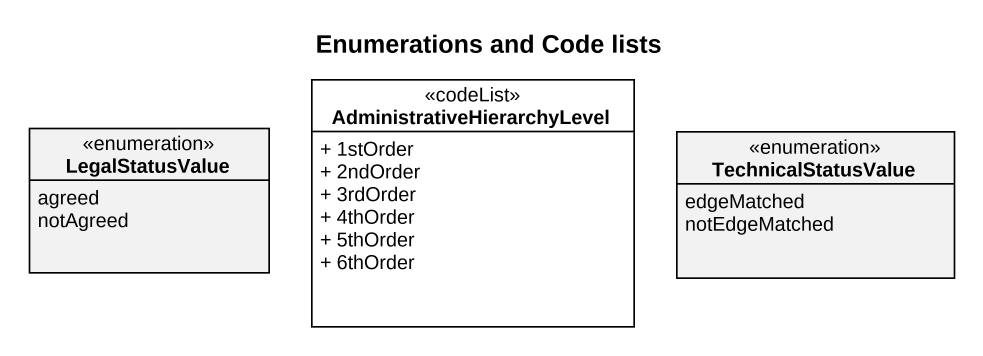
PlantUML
@startuml
title Enumerations and Code lists
hide circle
hide empty members
skinparam classAttributeIconSize 0
enum LegalStatusValue {
  agreed
  notAgreed
}
class AdministrativeHierarchyLevel <<codeList>> #FFFFFF {
  + 1stOrder
  + 2ndOrder
  + 3rdOrder
  + 4thOrder
  + 5thOrder
  + 6thOrder
}
enum TechnicalStatusValue {
  edgeMatched
  notEdgeMatched
}
@enduml
